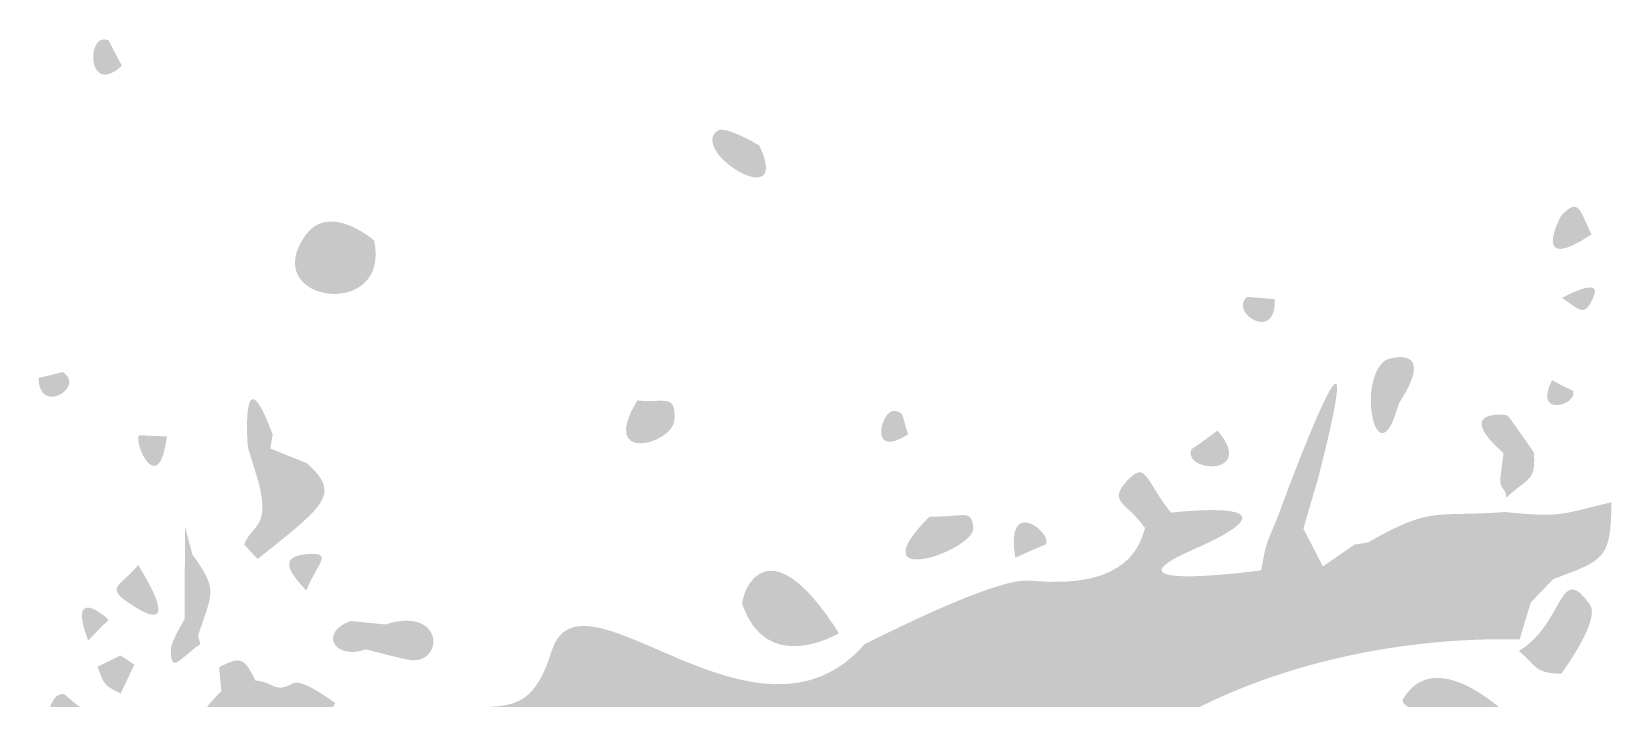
# Model space of a CAD drawing. Header units: millimetres. Extents: x 1061 to 1250, y 28 to 134.
# Drawn here: x 1072.64 to 1089.76, y 73.22 to 80.45 of the extents above; entities that cross this region are included whole.
import ezdxf

# ---------------------------------------------------------------- set-up
doc = ezdxf.new("R2010")
doc.units = ezdxf.units.MM

msp = doc.modelspace()

# ---------------------------------------------------------------- hatches: boundary and pattern name
at = {"true_color": 0x080808, "transparency": 33554687}
h = msp.add_hatch(color=18, dxfattribs=at)
edge = h.paths.add_edge_path(flags=0)
edge.add_spline(control_points=[(1073.622, 80.08), (1073.24, 79.731), (1073.234, 80.451), (1073.468, 80.359), (1073.492, 80.35), (1073.468, 80.359), (1073.622, 80.08)], knot_values=[0, 0, 0, 0, 1, 1, 1, 2, 2, 2, 2], degree=3, periodic=1)
h = msp.add_hatch(color=18, dxfattribs=at)
edge = h.paths.add_edge_path(flags=0)
edge.add_spline(control_points=[(1080.529, 79.216), (1080.891, 78.46), (1079.766, 79.145), (1080.075, 79.376), (1080.156, 79.436), (1080.496, 79.236), (1080.529, 79.216)], knot_values=[0, 0, 0, 0, 1, 1, 1, 2, 2, 2, 2], degree=3, periodic=1)
h = msp.add_hatch(color=18, dxfattribs=at)
edge = h.paths.add_edge_path(flags=0)
edge.add_spline(control_points=[(1076.355, 78.187), (1076.543, 77.303), (1075.086, 77.515), (1075.612, 78.244), (1075.861, 78.59), (1076.308, 78.225), (1076.355, 78.187)], knot_values=[0, 0, 0, 0, 1, 1, 1, 2, 2, 2, 2], degree=3, periodic=1)
h = msp.add_hatch(color=18, dxfattribs=at)
edge = h.paths.add_edge_path(flags=0)
edge.add_spline(control_points=[(1089.549, 78.252), (1088.885, 77.81), (1089.203, 78.435), (1089.224, 78.458), (1089.414, 78.661), (1089.422, 78.508), (1089.549, 78.252)], knot_values=[0, 0, 0, 0, 1, 1, 1, 2, 2, 2, 2], degree=3, periodic=1)
h = msp.add_hatch(color=18, dxfattribs=at)
edge = h.paths.add_edge_path(flags=0)
edge.add_spline(control_points=[(1086.16, 75.22), (1086.172, 75.264), (1087.228, 78.118), (1086.583, 75.594), (1086.572, 75.551), (1086.57, 75.563), (1086.427, 75.06), (1086.427, 75.06), (1086.16, 75.22), (1086.16, 75.22)], knot_values=[0, 0, 0, 0, 1, 1, 1, 2, 2, 2, 3, 3, 3, 3], degree=3, periodic=1)
h = msp.add_hatch(color=18, dxfattribs=at)
edge = h.paths.add_edge_path(flags=0)
edge.add_spline(control_points=[(1089.23, 77.564), (1089.254, 77.577), (1089.664, 77.801), (1089.573, 77.58), (1089.477, 77.347), (1089.428, 77.428), (1089.23, 77.564)], knot_values=[0, 0, 0, 0, 1, 1, 1, 2, 2, 2, 2], degree=3, periodic=1)
h = msp.add_hatch(color=18, dxfattribs=at)
edge = h.paths.add_edge_path(flags=0)
edge.add_spline(control_points=[(1086.115, 77.55), (1086.141, 77.071), (1085.616, 77.406), (1085.815, 77.575), (1085.815, 77.575), (1086.115, 77.55), (1086.115, 77.55)], knot_values=[0, 0, 0, 0, 1, 1, 1, 2, 2, 2, 2], degree=3, periodic=1)
h = msp.add_hatch(color=18, dxfattribs=at)
edge = h.paths.add_edge_path(flags=0)
edge.add_spline(control_points=[(1087.458, 76.414), (1087.235, 75.575), (1086.99, 76.644), (1087.313, 76.886), (1087.344, 76.91), (1087.893, 77.076), (1087.458, 76.414)], knot_values=[0, 0, 0, 0, 1, 1, 1, 2, 2, 2, 2], degree=3, periodic=1)
h = msp.add_hatch(color=18, dxfattribs=at)
edge = h.paths.add_edge_path(flags=0)
edge.add_spline(control_points=[(1075.256, 76.082), (1075.256, 76.082), (1074.987, 75.943), (1074.987, 75.943), (1074.981, 75.967), (1074.91, 77.012), (1075.256, 76.082)], knot_values=[0, 0, 0, 0, 1, 1, 1, 2, 2, 2, 2], degree=3, periodic=1)
h = msp.add_hatch(color=18, dxfattribs=at)
edge = h.paths.add_edge_path(flags=0)
edge.add_spline(control_points=[(1072.718, 76.697), (1072.988, 76.755), (1072.97, 76.767), (1072.988, 76.755), (1073.225, 76.593), (1072.718, 76.287), (1072.718, 76.697)], knot_values=[0, 0, 0, 0, 1, 1, 1, 2, 2, 2, 2], degree=3, periodic=1)
h = msp.add_hatch(color=18, dxfattribs=at)
edge = h.paths.add_edge_path(flags=0)
edge.add_spline(control_points=[(1089.121, 76.671), (1089.351, 76.547), (1089.345, 76.568), (1089.351, 76.547), (1089.395, 76.403), (1088.912, 76.26), (1089.121, 76.671)], knot_values=[0, 0, 0, 0, 1, 1, 1, 2, 2, 2, 2], degree=3, periodic=1)
h = msp.add_hatch(color=18, dxfattribs=at)
edge = h.paths.add_edge_path(flags=0)
edge.add_spline(control_points=[(1079.207, 76.452), (1079.493, 76.419), (1079.625, 76.535), (1079.61, 76.241), (1079.597, 75.979), (1078.782, 75.754), (1079.207, 76.452)], knot_values=[0, 0, 0, 0, 1, 1, 1, 2, 2, 2, 2], degree=3, periodic=1)
h = msp.add_hatch(color=18, dxfattribs=at)
edge = h.paths.add_edge_path(flags=0)
edge.add_spline(control_points=[(1082.143, 76.085), (1081.698, 75.794), (1081.852, 76.377), (1082.006, 76.338), (1082.105, 76.312), (1082.07, 76.292), (1082.143, 76.085)], knot_values=[0, 0, 0, 0, 1, 1, 1, 2, 2, 2, 2], degree=3, periodic=1)
h = msp.add_hatch(color=18, dxfattribs=at)
edge = h.paths.add_edge_path(flags=0)
edge.add_spline(control_points=[(1088.595, 75.881), (1088.05, 76.355), (1088.61, 76.304), (1088.638, 76.289), (1088.652, 76.282), (1088.902, 75.921), (1088.924, 75.889), (1088.924, 75.889), (1088.595, 75.881), (1088.595, 75.881)], knot_values=[0, 0, 0, 0, 1, 1, 1, 2, 2, 2, 3, 3, 3, 3], degree=3, periodic=1)
h = msp.add_hatch(color=18, dxfattribs=at)
edge = h.paths.add_edge_path(flags=0)
edge.add_spline(control_points=[(1074.109, 76.061), (1074.022, 75.373), (1073.742, 75.998), (1073.808, 76.075), (1073.808, 76.075), (1074.109, 76.061), (1074.109, 76.061)], knot_values=[0, 0, 0, 0, 1, 1, 1, 2, 2, 2, 2], degree=3, periodic=1)
for points in [[(1075.256, 76.082), (1075.229, 75.931), (1075.106, 75.552), (1074.987, 75.943)], [(1076.101, 74.06), (1076.474, 74.023), (1076.266, 73.753)]]:
    msp.add_hatch(color=18, dxfattribs=at).paths.add_polyline_path(points, flags=0)
h = msp.add_hatch(color=18, dxfattribs=at)
edge = h.paths.add_edge_path(flags=0)
edge.add_spline(control_points=[(1085.496, 76.126), (1085.916, 75.634), (1085.145, 75.667), (1085.207, 75.907), (1085.214, 75.936), (1085.207, 75.907), (1085.496, 76.126)], knot_values=[0, 0, 0, 0, 1, 1, 1, 2, 2, 2, 2], degree=3, periodic=1)
h = msp.add_hatch(color=18, dxfattribs=at)
edge = h.paths.add_edge_path(flags=0)
edge.add_spline(control_points=[(1075.229, 75.931), (1075.229, 75.931), (1075.624, 75.773), (1075.624, 75.773), (1075.37, 75.587), (1075.404, 75.572), (1075.106, 75.552), (1075.106, 75.552), (1075.229, 75.931), (1075.229, 75.931)], knot_values=[0, 0, 0, 0, 1, 1, 1, 2, 2, 2, 3, 3, 3, 3], degree=3, periodic=1)
h = msp.add_hatch(color=18, dxfattribs=at)
edge = h.paths.add_edge_path(flags=0)
edge.add_spline(control_points=[(1088.595, 75.881), (1088.595, 75.881), (1088.924, 75.889), (1088.924, 75.889), (1088.949, 75.562), (1088.859, 75.622), (1088.625, 75.396), (1088.624, 75.505), (1088.561, 75.476), (1088.56, 75.593), (1088.559, 75.616), (1088.56, 75.593), (1088.595, 75.881)], knot_values=[0, 0, 0, 0, 1, 1, 1, 2, 2, 2, 3, 3, 3, 4, 4, 4, 4], degree=3, periodic=1)
h = msp.add_hatch(color=18, dxfattribs=at)
edge = h.paths.add_edge_path(flags=0)
edge.add_spline(control_points=[(1075.624, 75.773), (1076.005, 75.435), (1075.823, 75.318), (1075.093, 74.732), (1075.093, 74.732), (1074.947, 74.889), (1074.947, 74.889), (1075.034, 75.116), (1075.225, 75.064), (1075.106, 75.552), (1075.404, 75.572), (1075.37, 75.587), (1075.624, 75.773)], knot_values=[0, 0, 0, 0, 1, 1, 1, 2, 2, 2, 3, 3, 3, 4, 4, 4, 4], degree=3, periodic=1)
h = msp.add_hatch(color=18, dxfattribs=at)
edge = h.paths.add_edge_path(flags=0)
edge.add_spline(control_points=[(1084.992, 75.235), (1084.992, 75.235), (1084.71, 75.069), (1084.71, 75.069), (1084.506, 75.354), (1084.31, 75.349), (1084.507, 75.571), (1084.729, 75.821), (1084.715, 75.571), (1084.992, 75.235)], knot_values=[0, 0, 0, 0, 1, 1, 1, 2, 2, 2, 3, 3, 3, 3], degree=3, periodic=1)
h = msp.add_hatch(color=18, dxfattribs=at)
edge = h.paths.add_edge_path(flags=0)
edge.add_spline(control_points=[(1089.765, 75.348), (1089.759, 74.731), (1089.691, 74.723), (1089.135, 74.515), (1089.111, 74.531), (1088.188, 75.013), (1088.89, 74.261), (1088.89, 74.261), (1088.77, 73.86), (1088.77, 73.86), (1088.475, 73.867), (1086.785, 73.911), (1085.174, 73.063), (1084.411, 72.838), (1084.424, 72.864), (1083.72, 72.504), (1083.226, 72.41), (1083.194, 72.472), (1082.875, 72.055), (1082.713, 71.903), (1082.732, 71.931), (1082.511, 71.83), (1081.056, 71.963), (1081.036, 71.879), (1081.009, 71.761), (1080.903, 71.313), (1081.047, 71.265), (1080.71, 70.946), (1080.446, 70.964), (1080.466, 70.971), (1080.213, 71.073), (1080.187, 71.576), (1080.285, 71.574), (1080.257, 71.605), (1080.224, 71.643), (1080.165, 71.71), (1079.705, 71.325), (1079.122, 71.14), (1078.601, 70.218), (1078.535, 70.1), (1078.218, 69.39), (1078.195, 69.348), (1077.436, 69.211), (1077.007, 69.133), (1077.081, 68.866), (1076.648, 68.955), (1076.648, 68.955), (1076.412, 69.4), (1076.412, 69.4), (1076.342, 69.946), (1076.401, 69.948), (1076.115, 70.417), (1076.115, 70.417), (1076.152, 70.758), (1076.152, 70.758), (1076.402, 71.663), (1075.917, 71.62), (1075.895, 72.559), (1076.142, 72.357), (1076.12, 72.366), (1076.449, 72.346), (1076.449, 72.346), (1076.731, 72.964), (1076.731, 72.964), (1077.601, 73.332), (1077.992, 72.808), (1078.278, 73.733), (1078.595, 74.762), (1080.499, 72.465), (1081.673, 73.81), (1083.302, 74.626), (1083.437, 74.483), (1083.479, 74.497), (1084.546, 74.395), (1084.663, 74.916), (1084.71, 75.069), (1084.71, 75.069), (1084.992, 75.235), (1084.992, 75.235), (1085.028, 75.24), (1086.548, 75.412), (1085.226, 74.832), (1084.179, 74.373), (1085.908, 74.601), (1085.969, 74.61), (1086.321, 74.554), (1086.302, 74.555), (1086.638, 74.652), (1086.638, 74.652), (1086.979, 74.888), (1086.979, 74.888), (1086.979, 74.888), (1087.129, 74.914), (1087.129, 74.914), (1087.827, 75.312), (1087.839, 75.184), (1088.612, 75.242), (1089.213, 75.183), (1089.182, 75.208), (1089.765, 75.348)], knot_values=[0, 0, 0, 0, 1, 1, 1, 2, 2, 2, 3, 3, 3, 4, 4, 4, 5, 5, 5, 6, 6, 6, 7, 7, 7, 8, 8, 8, 9, 9, 9, 10, 10, 10, 11, 11, 11, 12, 12, 12, 13, 13, 13, 14, 14, 14, 15, 15, 15, 16, 16, 16, 17, 17, 17, 18, 18, 18, 19, 19, 19, 20, 20, 20, 21, 21, 21, 22, 22, 22, 23, 23, 23, 24, 24, 24, 25, 25, 25, 26, 26, 26, 27, 27, 27, 28, 28, 28, 29, 29, 29, 30, 30, 30, 31, 31, 31, 32, 32, 32, 33, 33, 33, 33], degree=3, periodic=1)
h = msp.add_hatch(color=18, dxfattribs=at)
edge = h.paths.add_edge_path(flags=0)
edge.add_spline(control_points=[(1083.305, 74.746), (1083.187, 75.42), (1083.695, 75.024), (1083.639, 74.903), (1083.627, 74.876), (1083.639, 74.903), (1083.305, 74.746)], knot_values=[0, 0, 0, 0, 1, 1, 1, 2, 2, 2, 2], degree=3, periodic=1)
h = msp.add_hatch(color=18, dxfattribs=at)
edge = h.paths.add_edge_path(flags=0)
edge.add_spline(control_points=[(1081.393, 73.927), (1081.316, 73.885), (1080.608, 73.497), (1080.348, 74.232), (1080.318, 74.314), (1080.592, 75.191), (1081.393, 73.927)], knot_values=[0, 0, 0, 0, 1, 1, 1, 2, 2, 2, 2], degree=3, periodic=1)
h = msp.add_hatch(color=18, dxfattribs=at)
edge = h.paths.add_edge_path(flags=0)
edge.add_spline(control_points=[(1082.373, 75.192), (1082.754, 75.186), (1082.824, 75.279), (1082.849, 75.079), (1082.881, 74.823), (1081.573, 74.384), (1082.373, 75.192)], knot_values=[0, 0, 0, 0, 1, 1, 1, 2, 2, 2, 2], degree=3, periodic=1)
h = msp.add_hatch(color=18, dxfattribs=at)
edge = h.paths.add_edge_path(flags=0)
edge.add_spline(control_points=[(1086.16, 75.22), (1086.16, 75.22), (1086.427, 75.06), (1086.427, 75.06), (1086.427, 75.06), (1086.638, 74.652), (1086.638, 74.652), (1086.302, 74.555), (1086.321, 74.554), (1085.969, 74.61), (1086.026, 74.94), (1086.034, 74.904), (1086.16, 75.22)], knot_values=[0, 0, 0, 0, 1, 1, 1, 2, 2, 2, 3, 3, 3, 4, 4, 4, 4], degree=3, periodic=1)
h = msp.add_hatch(color=18, dxfattribs=at)
edge = h.paths.add_edge_path(flags=0)
edge.add_spline(control_points=[(1074.306, 75.081), (1074.306, 75.081), (1074.384, 74.784), (1074.384, 74.784), (1074.66, 74.397), (1074.609, 74.384), (1074.447, 73.904), (1074.447, 73.904), (1074.3, 74.08), (1074.3, 74.08), (1074.3, 74.08), (1074.306, 75.081), (1074.306, 75.081)], knot_values=[0, 0, 0, 0, 1, 1, 1, 2, 2, 2, 3, 3, 3, 4, 4, 4, 4], degree=3, periodic=1)
h = msp.add_hatch(color=18, dxfattribs=at)
edge = h.paths.add_edge_path(flags=0)
edge.add_spline(control_points=[(1089.135, 74.515), (1089.135, 74.515), (1088.89, 74.261), (1088.89, 74.261), (1088.188, 75.013), (1089.111, 74.531), (1089.135, 74.515)], knot_values=[0, 0, 0, 0, 1, 1, 1, 2, 2, 2, 2], degree=3, periodic=1)
h = msp.add_hatch(color=18, dxfattribs=at)
edge = h.paths.add_edge_path(flags=0)
edge.add_spline(control_points=[(1073.797, 74.667), (1073.815, 74.639), (1074.361, 73.788), (1073.664, 74.279), (1073.448, 74.431), (1073.623, 74.451), (1073.797, 74.667)], knot_values=[0, 0, 0, 0, 1, 1, 1, 2, 2, 2, 2], degree=3, periodic=1)
h = msp.add_hatch(color=18, dxfattribs=at)
edge = h.paths.add_edge_path(flags=0)
edge.add_spline(control_points=[(1075.621, 74.39), (1075.405, 74.618), (1075.335, 74.76), (1075.632, 74.786), (1075.932, 74.812), (1075.721, 74.665), (1075.621, 74.39)], knot_values=[0, 0, 0, 0, 1, 1, 1, 2, 2, 2, 2], degree=3, periodic=1)
h = msp.add_hatch(color=18, dxfattribs=at)
edge = h.paths.add_edge_path(flags=0)
edge.add_spline(control_points=[(1088.762, 73.734), (1089.259, 74.037), (1089.196, 74.718), (1089.533, 74.236), (1089.645, 74.076), (1089.259, 73.541), (1089.221, 73.488), (1088.925, 73.498), (1088.972, 73.562), (1088.762, 73.734)], knot_values=[0, 0, 0, 0, 1, 1, 1, 2, 2, 2, 3, 3, 3, 3], degree=3, periodic=1)
h = msp.add_hatch(color=18, dxfattribs=at)
edge = h.paths.add_edge_path(flags=0)
edge.add_spline(control_points=[(1073.256, 73.847), (1073.023, 74.463), (1073.459, 74.103), (1073.469, 74.08), (1073.479, 74.056), (1073.469, 74.08), (1073.256, 73.847)], knot_values=[0, 0, 0, 0, 1, 1, 1, 2, 2, 2, 2], degree=3, periodic=1)
h = msp.add_hatch(color=18, dxfattribs=at)
edge = h.paths.add_edge_path(flags=0)
edge.add_spline(control_points=[(1076.474, 74.023), (1077.105, 74.226), (1077.117, 73.616), (1076.769, 73.634), (1076.695, 73.638), (1076.306, 73.743), (1076.266, 73.753), (1076.266, 73.753), (1076.474, 74.023), (1076.474, 74.023)], knot_values=[0, 0, 0, 0, 1, 1, 1, 2, 2, 2, 3, 3, 3, 3], degree=3, periodic=1)
h = msp.add_hatch(color=18, dxfattribs=at)
edge = h.paths.add_edge_path(flags=0)
edge.add_spline(control_points=[(1074.3, 74.08), (1074.3, 74.08), (1074.447, 73.904), (1074.447, 73.904), (1074.447, 73.904), (1074.471, 73.81), (1074.471, 73.81), (1074.262, 73.669), (1074.149, 73.47), (1074.152, 73.747), (1074.152, 73.776), (1074.153, 73.828), (1074.3, 74.08)], knot_values=[0, 0, 0, 0, 1, 1, 1, 2, 2, 2, 3, 3, 3, 4, 4, 4, 4], degree=3, periodic=1)
h = msp.add_hatch(color=18, dxfattribs=at)
edge = h.paths.add_edge_path(flags=0)
edge.add_spline(control_points=[(1076.101, 74.06), (1076.101, 74.06), (1076.266, 73.753), (1076.266, 73.753), (1075.92, 73.63), (1075.755, 73.941), (1076.101, 74.06)], knot_values=[0, 0, 0, 0, 1, 1, 1, 2, 2, 2, 2], degree=3, periodic=1)
h = msp.add_hatch(color=18, dxfattribs=at)
edge = h.paths.add_edge_path(flags=0)
edge.add_spline(control_points=[(1087.6, 73.059), (1087.631, 73.111), (1087.473, 73.16), (1087.504, 73.212), (1087.888, 73.851), (1088.722, 72.972), (1088.796, 72.895), (1088.342, 72.595), (1088.318, 72.849), (1087.793, 72.833), (1087.793, 72.833), (1087.6, 73.059), (1087.6, 73.059)], knot_values=[0, 0, 0, 0, 1, 1, 1, 2, 2, 2, 3, 3, 3, 4, 4, 4, 4], degree=3, periodic=1)
h = msp.add_hatch(color=18, dxfattribs=at)
edge = h.paths.add_edge_path(flags=0)
edge.add_spline(control_points=[(1073.608, 73.687), (1073.608, 73.687), (1073.756, 73.587), (1073.756, 73.587), (1073.756, 73.587), (1073.608, 73.274), (1073.608, 73.274), (1073.411, 73.374), (1073.433, 73.369), (1073.357, 73.565), (1073.357, 73.565), (1073.608, 73.687), (1073.608, 73.687)], knot_values=[0, 0, 0, 0, 1, 1, 1, 2, 2, 2, 3, 3, 3, 4, 4, 4, 4], degree=3, periodic=1)
h = msp.add_hatch(color=18, dxfattribs=at)
edge = h.paths.add_edge_path(flags=0)
edge.add_spline(control_points=[(1074.675, 73.56), (1074.915, 73.681), (1074.944, 73.663), (1075.069, 73.415), (1074.885, 73.299), (1074.912, 73.252), (1074.699, 73.298), (1074.699, 73.298), (1074.675, 73.56), (1074.675, 73.56)], knot_values=[0, 0, 0, 0, 1, 1, 1, 2, 2, 2, 3, 3, 3, 3], degree=3, periodic=1)
h = msp.add_hatch(color=18, dxfattribs=at)
edge = h.paths.add_edge_path(flags=0)
edge.add_spline(control_points=[(1073.516, 72.903), (1072.643, 72.506), (1072.78, 73.295), (1072.984, 73.268), (1073.035, 73.262), (1072.999, 73.213), (1073.516, 72.903)], knot_values=[0, 0, 0, 0, 1, 1, 1, 2, 2, 2, 2], degree=3, periodic=1)
h = msp.add_hatch(color=18, dxfattribs=at)
edge = h.paths.add_edge_path(flags=0)
edge.add_spline(control_points=[(1075.069, 73.415), (1075.279, 73.396), (1075.266, 73.277), (1075.466, 73.379), (1075.503, 73.398), (1075.57, 73.432), (1075.935, 73.17), (1075.935, 73.17), (1075.833, 73.013), (1075.833, 73.013), (1075.833, 73.013), (1075.452, 72.877), (1075.452, 72.877), (1075.452, 72.877), (1075.025, 72.718), (1075.025, 72.718), (1073.915, 72.562), (1074.66, 73.261), (1074.699, 73.298), (1074.912, 73.252), (1074.885, 73.299), (1075.069, 73.415)], knot_values=[0, 0, 0, 0, 1, 1, 1, 2, 2, 2, 3, 3, 3, 4, 4, 4, 5, 5, 5, 6, 6, 6, 7, 7, 7, 7], degree=3, periodic=1)

doc.saveas('drawing.dxf')
